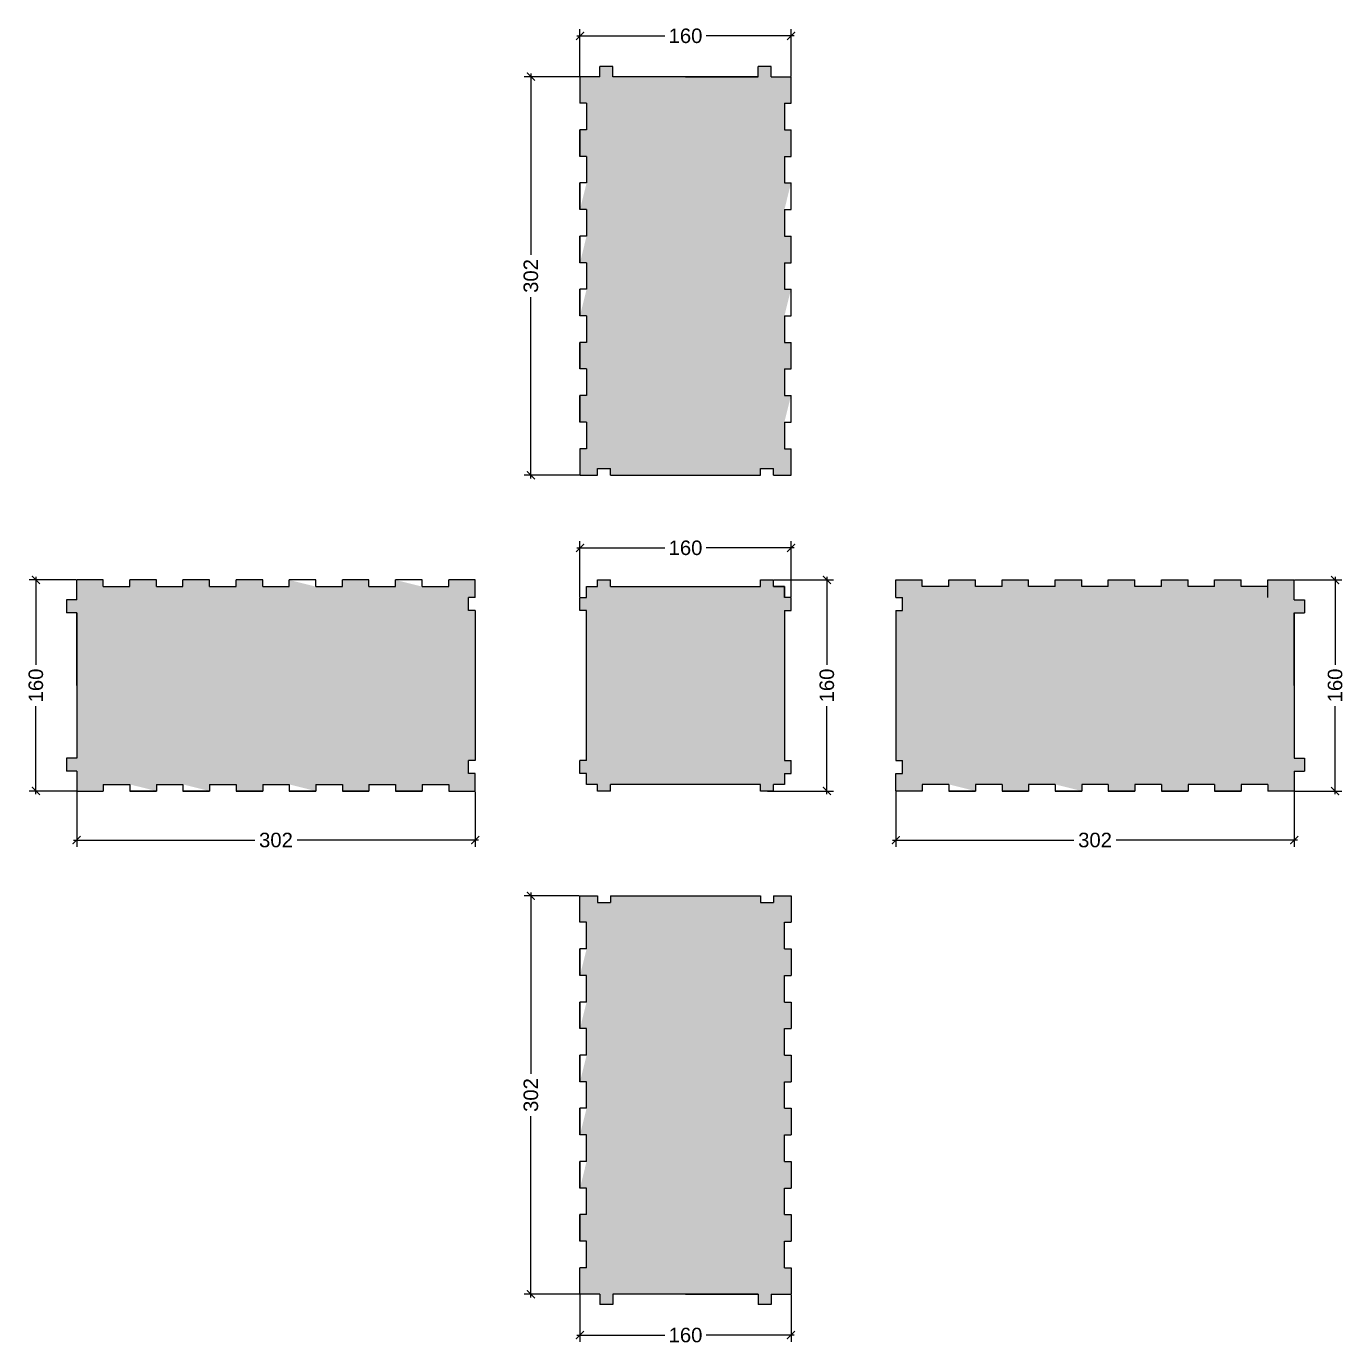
# Model space of a CAD drawing. Header units: millimetres. Extents: x 168.42 to 174.33, y 10.61 to 16.03.
# Drawn here: x 171.957 to 172.956, y 12.557 to 13.556 of the extents above; entities that cross this region are included whole.
import ezdxf

# ---------------------------------------------------------------- set-up
doc = ezdxf.new("R2010")
doc.units = ezdxf.units.MM
for name, color, linetype in [('A-02', 2, 'Continuous'), ('A-DIM', 150, 'Continuous'), ('A-HATCH', 252, 'Continuous')]:
    doc.layers.add(name, color=color, linetype=linetype)
doc.styles.get("Standard").update_dxf_attribs({"font": 'arial.ttf'})
doc.dimstyles.new('1-5', dxfattribs={"dimscale": 0.05, "dimtxt": 0.22, "dimasz": 0.12, "dimexe": 0.1, "dimexo": 0.01, "dimgap": 0.08, "dimtad": 0, "dimdec": 0, "dimlfac": 1000, "dimzin": 0, "dimdsep": 46, "dimtxsty": 'Standard', "dimblk": 'ARCHTICK', "dimcen": 0.09, "dimdle": 0.05, "dimadec": 0, "dimazin": 0, "dimtfac": 1, "dimtdec": 0, "dimtofl": 0, "dimtmove": 1, "dimatfit": 3, "dimldrblk": 'DOT', "dimfxl": 1, "dimtolj": 1, "dimtzin": 0, "dimarcsym": 0})

# ---------------------------------------------------------------- blocks, each defined once
blk = doc.blocks.new('_ArchTick')
at = {"color": 0, "linetype": 'ByBlock', "const_width": 0.15}
blk.add_lwpolyline([(-0.5, -0.5), (0.5, 0.5)], dxfattribs=at)
blk = doc.blocks.new('*D20')
at = {"layer": 'A-DIM', "color": 0, "lineweight": -2, "transparency": 16777216}
for p, q in [((172.37576, 12.89716), (172.33404, 12.89716)), ((172.33904, 12.89966), (172.33904, 12.76216)), ((172.33904, 12.59247), (172.33904, 12.72997)), ((172.38326, 12.59497), (172.33404, 12.59497))]:
    blk.add_line(p, q, dxfattribs=at)
at = {"layer": 'Defpoints', "color": 0, "transparency": 16777216}
for p in [(172.37626, 12.89716), (172.33904, 12.59497), (172.38376, 12.59497)]:
    blk.add_point(p, dxfattribs=at)
at = {"layer": 'A-DIM', "color": 0, "lineweight": -2, "transparency": 16777216, "xscale": 0.006, "yscale": 0.006, "zscale": 0.006}
for p, rotation in [((172.33904, 12.89716), 90), ((172.33904, 12.59497), 270)]:
    blk.add_blockref('_ArchTick', p, dxfattribs=dict(at, rotation=rotation))
at = {"layer": 'A-DIM', "color": 0, "transparency": 16777216, "insert": (172.33904, 12.74607), "char_height": 0.011, "attachment_point": 5, "rotation": 90}
blk.add_mtext('\\A1;302', dxfattribs=at)
blk = doc.blocks.new('_Dot')
at = {"color": 0, "linetype": 'ByBlock', "lineweight": -2}
blk.add_line((-0.5, 0), (-1, 0), dxfattribs=at)
at = {"color": 0, "linetype": 'ByBlock', "const_width": 0.5}
blk.add_lwpolyline([(-0.25, 0, 1), (0.25, 0, 1)], format="xyb", close=True, dxfattribs=at)
blk = doc.blocks.new('*D21')
at = {"layer": 'A-DIM', "color": 0, "lineweight": -2, "transparency": 16777216}
for p, q in [((172.37626, 12.59447), (172.37626, 12.55905)), ((172.53626, 12.59447), (172.53626, 12.55905)), ((172.37376, 12.56405), (172.44064, 12.56405)), ((172.53876, 12.56405), (172.47187, 12.56405))]:
    blk.add_line(p, q, dxfattribs=at)
at = {"layer": 'Defpoints', "color": 0, "transparency": 16777216}
for p in [(172.37626, 12.59497), (172.53626, 12.59497), (172.53626, 12.56405)]:
    blk.add_point(p, dxfattribs=at)
at = {"layer": 'A-DIM', "color": 0, "lineweight": -2, "transparency": 16777216, "xscale": 0.006, "yscale": 0.006, "zscale": 0.006, "rotation": 180}
blk.add_blockref('_ArchTick', (172.37626, 12.56405), dxfattribs=at)
at = {"layer": 'A-DIM', "color": 0, "lineweight": -2, "transparency": 16777216, "xscale": 0.006, "yscale": 0.006, "zscale": 0.006}
blk.add_blockref('_ArchTick', (172.53626, 12.56405), dxfattribs=at)
at = {"layer": 'A-DIM', "color": 0, "transparency": 16777216, "insert": (172.45626, 12.56405), "char_height": 0.011, "attachment_point": 5}
blk.add_mtext('\\A1;160', dxfattribs=at)
blk = doc.blocks.new('*D22')
at = {"layer": 'A-DIM', "color": 0, "lineweight": -2, "transparency": 16777216}
for p, q in [((172.91785, 12.98356), (172.91785, 12.93435)), ((172.61566, 12.97606), (172.61566, 12.93435)), ((172.61316, 12.93935), (172.75066, 12.93935)), ((172.92035, 12.93935), (172.78285, 12.93935))]:
    blk.add_line(p, q, dxfattribs=at)
at = {"layer": 'Defpoints', "color": 0, "transparency": 16777216}
for p in [(172.91785, 12.98406), (172.61566, 12.97656), (172.91785, 12.93935)]:
    blk.add_point(p, dxfattribs=at)
at = {"layer": 'A-DIM', "color": 0, "lineweight": -2, "transparency": 16777216, "xscale": 0.006, "yscale": 0.006, "zscale": 0.006, "rotation": 180}
blk.add_blockref('_ArchTick', (172.61566, 12.93935), dxfattribs=at)
at = {"layer": 'A-DIM', "color": 0, "lineweight": -2, "transparency": 16777216, "xscale": 0.006, "yscale": 0.006, "zscale": 0.006}
blk.add_blockref('_ArchTick', (172.91785, 12.93935), dxfattribs=at)
at = {"layer": 'A-DIM', "color": 0, "transparency": 16777216, "insert": (172.76676, 12.93935), "char_height": 0.011, "attachment_point": 5}
blk.add_mtext('\\A1;302', dxfattribs=at)
blk = doc.blocks.new('*D23')
at = {"layer": 'A-DIM', "color": 0, "lineweight": -2, "transparency": 16777216}
for p, q in [((172.91835, 13.13656), (172.95377, 13.13656)), ((172.94877, 13.13906), (172.94877, 13.07218)), ((172.94877, 12.97406), (172.94877, 13.04095)), ((172.91835, 12.97656), (172.95377, 12.97656))]:
    blk.add_line(p, q, dxfattribs=at)
at = {"layer": 'Defpoints', "color": 0, "transparency": 16777216}
for p in [(172.91785, 13.13656), (172.94877, 13.13656), (172.91785, 12.97656)]:
    blk.add_point(p, dxfattribs=at)
at = {"layer": 'A-DIM', "color": 0, "lineweight": -2, "transparency": 16777216, "xscale": 0.006, "yscale": 0.006, "zscale": 0.006}
for p, rotation in [((172.94877, 13.13656), 90), ((172.94877, 12.97656), 270)]:
    blk.add_blockref('_ArchTick', p, dxfattribs=dict(at, rotation=rotation))
at = {"layer": 'A-DIM', "color": 0, "transparency": 16777216, "insert": (172.94877, 13.05656), "char_height": 0.011, "attachment_point": 5, "rotation": 90}
blk.add_mtext('\\A1;160', dxfattribs=at)
blk = doc.blocks.new('*D24')
at = {"layer": 'A-DIM', "color": 0, "lineweight": -2, "transparency": 16777216}
for p, q in [((172.38326, 13.51816), (172.33404, 13.51816)), ((172.33904, 13.52066), (172.33904, 13.38315)), ((172.33904, 13.21347), (172.33904, 13.35097)), ((172.37576, 13.21597), (172.33404, 13.21597))]:
    blk.add_line(p, q, dxfattribs=at)
at = {"layer": 'Defpoints', "color": 0, "transparency": 16777216}
for p in [(172.33904, 13.51816), (172.38376, 13.51816), (172.37626, 13.21597)]:
    blk.add_point(p, dxfattribs=at)
at = {"layer": 'A-DIM', "color": 0, "lineweight": -2, "transparency": 16777216, "xscale": 0.006, "yscale": 0.006, "zscale": 0.006}
for p, rotation in [((172.33904, 13.51816), 90), ((172.33904, 13.21597), 270)]:
    blk.add_blockref('_ArchTick', p, dxfattribs=dict(at, rotation=rotation))
at = {"layer": 'A-DIM', "color": 0, "transparency": 16777216, "insert": (172.33904, 13.36706), "char_height": 0.011, "attachment_point": 5, "rotation": 90}
blk.add_mtext('\\A1;302', dxfattribs=at)
blk = doc.blocks.new('*D25')
at = {"layer": 'A-DIM', "color": 0, "lineweight": -2, "transparency": 16777216}
for p, q in [((172.37626, 13.51866), (172.37626, 13.55408)), ((172.53626, 13.51866), (172.53626, 13.55408)), ((172.37376, 13.54908), (172.44064, 13.54908)), ((172.53876, 13.54908), (172.47187, 13.54908))]:
    blk.add_line(p, q, dxfattribs=at)
at = {"layer": 'Defpoints', "color": 0, "transparency": 16777216}
for p in [(172.53626, 13.54908), (172.37626, 13.51816), (172.53626, 13.51816)]:
    blk.add_point(p, dxfattribs=at)
at = {"layer": 'A-DIM', "color": 0, "lineweight": -2, "transparency": 16777216, "xscale": 0.006, "yscale": 0.006, "zscale": 0.006, "rotation": 180}
blk.add_blockref('_ArchTick', (172.37626, 13.54908), dxfattribs=at)
at = {"layer": 'A-DIM', "color": 0, "lineweight": -2, "transparency": 16777216, "xscale": 0.006, "yscale": 0.006, "zscale": 0.006}
blk.add_blockref('_ArchTick', (172.53626, 13.54908), dxfattribs=at)
at = {"layer": 'A-DIM', "color": 0, "transparency": 16777216, "insert": (172.45626, 13.54908), "char_height": 0.011, "attachment_point": 5}
blk.add_mtext('\\A1;160', dxfattribs=at)
blk = doc.blocks.new('*D26')
at = {"layer": 'A-DIM', "color": 0, "lineweight": -2, "transparency": 16777216}
for p, q in [((171.99466, 12.98356), (171.99466, 12.93435)), ((172.29685, 12.97606), (172.29685, 12.93435)), ((171.99216, 12.93935), (172.12967, 12.93935)), ((172.29935, 12.93935), (172.16185, 12.93935))]:
    blk.add_line(p, q, dxfattribs=at)
at = {"layer": 'Defpoints', "color": 0, "transparency": 16777216}
for p in [(171.99466, 12.98406), (172.29685, 12.97656), (171.99466, 12.93935)]:
    blk.add_point(p, dxfattribs=at)
at = {"layer": 'A-DIM', "color": 0, "lineweight": -2, "transparency": 16777216, "xscale": 0.006, "yscale": 0.006, "zscale": 0.006, "rotation": 180}
blk.add_blockref('_ArchTick', (171.99466, 12.93935), dxfattribs=at)
at = {"layer": 'A-DIM', "color": 0, "lineweight": -2, "transparency": 16777216, "xscale": 0.006, "yscale": 0.006, "zscale": 0.006}
blk.add_blockref('_ArchTick', (172.29685, 12.93935), dxfattribs=at)
at = {"layer": 'A-DIM', "color": 0, "transparency": 16777216, "insert": (172.14576, 12.93935), "char_height": 0.011, "attachment_point": 5}
blk.add_mtext('\\A1;302', dxfattribs=at)
blk = doc.blocks.new('*D27')
at = {"layer": 'A-DIM', "color": 0, "lineweight": -2, "transparency": 16777216}
for p, q in [((171.99416, 13.13656), (171.95874, 13.13656)), ((171.96374, 13.13906), (171.96374, 13.07218)), ((171.96374, 12.97406), (171.96374, 13.04095)), ((171.99416, 12.97656), (171.95874, 12.97656))]:
    blk.add_line(p, q, dxfattribs=at)
at = {"layer": 'Defpoints', "color": 0, "transparency": 16777216}
for p in [(171.96374, 13.13656), (171.99466, 13.13656), (171.99466, 12.97656)]:
    blk.add_point(p, dxfattribs=at)
at = {"layer": 'A-DIM', "color": 0, "lineweight": -2, "transparency": 16777216, "xscale": 0.006, "yscale": 0.006, "zscale": 0.006}
for p, rotation in [((171.96374, 13.13656), 90), ((171.96374, 12.97656), 270)]:
    blk.add_blockref('_ArchTick', p, dxfattribs=dict(at, rotation=rotation))
at = {"layer": 'A-DIM', "color": 0, "transparency": 16777216, "insert": (171.96374, 13.05656), "char_height": 0.011, "attachment_point": 5, "rotation": 90}
blk.add_mtext('\\A1;160', dxfattribs=at)
blk = doc.blocks.new('*D28')
at = {"layer": 'A-DIM', "color": 0, "lineweight": -2, "transparency": 16777216}
for p, q in [((172.37626, 13.12386), (172.37626, 13.16589)), ((172.53626, 13.12386), (172.53626, 13.16589)), ((172.37376, 13.16089), (172.44064, 13.16089)), ((172.53876, 13.16089), (172.47187, 13.16089))]:
    blk.add_line(p, q, dxfattribs=at)
at = {"layer": 'Defpoints', "color": 0, "transparency": 16777216}
for p in [(172.53626, 13.16089), (172.37626, 13.12336), (172.53626, 13.12336)]:
    blk.add_point(p, dxfattribs=at)
at = {"layer": 'A-DIM', "color": 0, "lineweight": -2, "transparency": 16777216, "xscale": 0.006, "yscale": 0.006, "zscale": 0.006, "rotation": 180}
blk.add_blockref('_ArchTick', (172.37626, 13.16089), dxfattribs=at)
at = {"layer": 'A-DIM', "color": 0, "lineweight": -2, "transparency": 16777216, "xscale": 0.006, "yscale": 0.006, "zscale": 0.006}
blk.add_blockref('_ArchTick', (172.53626, 13.16089), dxfattribs=at)
at = {"layer": 'A-DIM', "color": 0, "transparency": 16777216, "insert": (172.45626, 13.16089), "char_height": 0.011, "attachment_point": 5}
blk.add_mtext('\\A1;160', dxfattribs=at)
blk = doc.blocks.new('*D29')
at = {"layer": 'A-DIM', "color": 0, "lineweight": -2, "transparency": 16777216}
for p, q in [((172.52355, 13.13656), (172.56844, 13.13656)), ((172.56344, 13.13906), (172.56344, 13.07218)), ((172.56344, 12.97406), (172.56344, 13.04095)), ((172.51855, 12.97656), (172.56844, 12.97656))]:
    blk.add_line(p, q, dxfattribs=at)
at = {"layer": 'Defpoints', "color": 0, "transparency": 16777216}
for p in [(172.52305, 13.13656), (172.51805, 12.97656), (172.56344, 12.97656)]:
    blk.add_point(p, dxfattribs=at)
at = {"layer": 'A-DIM', "color": 0, "lineweight": -2, "transparency": 16777216, "xscale": 0.006, "yscale": 0.006, "zscale": 0.006}
for p, rotation in [((172.56344, 13.13656), 90), ((172.56344, 12.97656), 270)]:
    blk.add_blockref('_ArchTick', p, dxfattribs=dict(at, rotation=rotation))
at = {"layer": 'A-DIM', "color": 0, "transparency": 16777216, "insert": (172.56344, 13.05656), "char_height": 0.011, "attachment_point": 5, "rotation": 90}
blk.add_mtext('\\A1;160', dxfattribs=at)

msp = doc.modelspace()

# ---------------------------------------------------------------- hatches: boundary and pattern name
at = {"layer": 'A-HATCH', "true_color": 0xb5976c}
h = msp.add_hatch(color=33, dxfattribs=at)
h.dxf.hatch_style = 1
h.paths.add_polyline_path([(172.29685, 13.11336), (172.29185, 13.11336), (172.29185, 13.12336), (172.29685, 13.12336), (172.29685, 13.13656), (172.27671, 13.13656), (172.27671, 13.13156), (172.25656, 13.13156), (172.23642, 13.13656), (172.23642, 13.13156), (172.21627, 13.13156), (172.21627, 13.13656), (172.19612, 13.13656), (172.19612, 13.13156), (172.17598, 13.13156), (172.15583, 13.13656), (172.15583, 13.13156), (172.13569, 13.13156), (172.13569, 13.13656), (172.11554, 13.13656), (172.11554, 13.13156), (172.09539, 13.13156), (172.09539, 13.13656), (172.07525, 13.13656), (172.07525, 13.13156), (172.0551, 13.13156), (172.0551, 13.13656), (172.03496, 13.13656), (172.03496, 13.13156), (172.01481, 13.13156), (172.01481, 13.13656), (171.99466, 13.13656), (171.99466, 13.12156), (171.98685, 13.12156), (171.98685, 13.11156), (171.99466, 13.11156), (171.99466, 13.05656), (171.99466, 13.00156), (171.98685, 13.00156), (171.98685, 12.99156), (171.99466, 12.99156), (171.99466, 12.97656), (172.01481, 12.97656), (172.01481, 12.98156), (172.03496, 12.98156), (172.0551, 12.97656), (172.0551, 12.98156), (172.07525, 12.98156), (172.09539, 12.97656), (172.09539, 12.98156), (172.11554, 12.98156), (172.11554, 12.97656), (172.13569, 12.97656), (172.13569, 12.98156), (172.15583, 12.98156), (172.17598, 12.97656), (172.17598, 12.98156), (172.19612, 12.98156), (172.19612, 12.97656), (172.21627, 12.97656), (172.21627, 12.98156), (172.23642, 12.98156), (172.23642, 12.97656), (172.25656, 12.97656), (172.25656, 12.98156), (172.27671, 12.98156), (172.27671, 12.97656), (172.29685, 12.97656), (172.29685, 12.98977), (172.29185, 12.98977), (172.29185, 12.99977), (172.29685, 12.99977)])
h.paths.add_polyline_path([(172.53626, 13.35699), (172.53126, 13.35699), (172.53126, 13.37713), (172.53626, 13.37713), (172.53626, 13.39728), (172.53126, 13.39728), (172.53126, 13.41743), (172.53626, 13.43757), (172.53126, 13.43757), (172.53126, 13.45772), (172.53626, 13.45772), (172.53626, 13.47786), (172.53126, 13.47786), (172.53126, 13.49801), (172.53626, 13.49801), (172.53626, 13.51816), (172.52126, 13.51816), (172.52126, 13.52597), (172.51126, 13.52597), (172.51126, 13.51816), (172.45626, 13.51816), (172.40126, 13.51816), (172.40126, 13.52597), (172.39126, 13.52597), (172.39126, 13.51816), (172.37626, 13.51816), (172.37626, 13.49801), (172.38126, 13.49801), (172.38126, 13.47786), (172.37626, 13.47786), (172.37626, 13.45772), (172.38126, 13.45772), (172.38126, 13.43757), (172.37626, 13.41743), (172.38126, 13.41743), (172.38126, 13.39728), (172.37626, 13.37713), (172.38126, 13.37713), (172.38126, 13.35699), (172.37626, 13.33684), (172.38126, 13.33684), (172.38126, 13.3167), (172.37626, 13.3167), (172.37626, 13.29655), (172.38126, 13.29655), (172.38126, 13.2764), (172.37626, 13.2764), (172.37626, 13.25626), (172.38126, 13.25626), (172.38126, 13.23611), (172.37626, 13.23611), (172.37626, 13.21597), (172.38946, 13.21597), (172.38946, 13.22097), (172.39946, 13.22097), (172.39946, 13.21597), (172.51305, 13.21597), (172.51305, 13.22097), (172.52305, 13.22097), (172.52305, 13.21597), (172.53626, 13.21597), (172.53626, 13.23611), (172.53126, 13.23611), (172.53126, 13.25626), (172.53626, 13.2764), (172.53126, 13.2764), (172.53126, 13.29655), (172.53626, 13.29655), (172.53626, 13.3167), (172.53126, 13.3167), (172.53126, 13.33684)])
h.paths.add_polyline_path([(172.53126, 13.11336), (172.53626, 13.11336), (172.53626, 13.12336), (172.53126, 13.12336), (172.53126, 13.13156), (172.52305, 13.13156), (172.52305, 13.13656), (172.51305, 13.13656), (172.51305, 13.13156), (172.39946, 13.13156), (172.39946, 13.13656), (172.38946, 13.13656), (172.38946, 13.13156), (172.38126, 13.13156), (172.38126, 13.12336), (172.37626, 13.12336), (172.37626, 13.11336), (172.38126, 13.11336), (172.38126, 12.99977), (172.37626, 12.99977), (172.37626, 12.98977), (172.38126, 12.98977), (172.38126, 12.98156), (172.38946, 12.98156), (172.38946, 12.97656), (172.39946, 12.97656), (172.39946, 12.98156), (172.51305, 12.98156), (172.51305, 12.97656), (172.52305, 12.97656), (172.52305, 12.98156), (172.53126, 12.98156), (172.53126, 12.98977), (172.53626, 12.98977), (172.53626, 12.99977), (172.53126, 12.99977)])
h.paths.add_polyline_path([(172.91785, 13.11156), (172.92566, 13.11156), (172.92566, 13.12156), (172.91785, 13.12156), (172.91785, 13.13656), (172.8977, 13.13656), (172.8977, 13.13156), (172.87756, 13.13156), (172.87756, 13.13656), (172.85741, 13.13656), (172.85741, 13.13156), (172.83727, 13.13156), (172.83727, 13.13656), (172.81712, 13.13656), (172.81712, 13.13156), (172.79697, 13.13156), (172.79697, 13.13656), (172.77683, 13.13656), (172.77683, 13.13156), (172.75668, 13.13156), (172.75668, 13.13656), (172.73654, 13.13656), (172.73654, 13.13156), (172.71639, 13.13156), (172.71639, 13.13656), (172.69624, 13.13656), (172.69624, 13.13156), (172.6761, 13.13156), (172.6761, 13.13656), (172.65595, 13.13656), (172.65595, 13.13156), (172.63581, 13.13156), (172.63581, 13.13656), (172.61566, 13.13656), (172.61566, 13.12336), (172.62066, 13.12336), (172.62066, 13.11336), (172.61566, 13.11336), (172.61566, 12.99977), (172.62066, 12.99977), (172.62066, 12.98977), (172.61566, 12.98977), (172.61566, 12.97656), (172.63581, 12.97656), (172.63581, 12.98156), (172.65595, 12.98156), (172.6761, 12.97656), (172.6761, 12.98156), (172.69624, 12.98156), (172.69624, 12.97656), (172.71639, 12.97656), (172.71639, 12.98156), (172.73654, 12.98156), (172.75668, 12.97656), (172.75668, 12.98156), (172.77683, 12.98156), (172.77683, 12.97656), (172.79697, 12.97656), (172.79697, 12.98156), (172.81712, 12.98156), (172.81712, 12.97656), (172.83727, 12.97656), (172.83727, 12.98156), (172.85741, 12.98156), (172.85741, 12.97656), (172.87756, 12.97656), (172.87756, 12.98156), (172.8977, 12.98156), (172.8977, 12.97656), (172.91785, 12.97656), (172.91785, 12.99156), (172.92566, 12.99156), (172.92566, 13.00156), (172.91785, 13.00156)])
h.paths.add_polyline_path([(172.53626, 12.77629), (172.53126, 12.77629), (172.53126, 12.79643), (172.53626, 12.79643), (172.53626, 12.81658), (172.53126, 12.81658), (172.53126, 12.83672), (172.53626, 12.83672), (172.53626, 12.85687), (172.53126, 12.85687), (172.53126, 12.87701), (172.53626, 12.87701), (172.53626, 12.89716), (172.52305, 12.89716), (172.52305, 12.89216), (172.51305, 12.89216), (172.51305, 12.89716), (172.39946, 12.89716), (172.39946, 12.89216), (172.38946, 12.89216), (172.38946, 12.89716), (172.37626, 12.89716), (172.37626, 12.87701), (172.38126, 12.87701), (172.38126, 12.85687), (172.37626, 12.83672), (172.38126, 12.83672), (172.38126, 12.81658), (172.37626, 12.79643), (172.38126, 12.79643), (172.38126, 12.77629), (172.37626, 12.75614), (172.38126, 12.75614), (172.38126, 12.73599), (172.37626, 12.71585), (172.38126, 12.71585), (172.38126, 12.6957), (172.37626, 12.67556), (172.38126, 12.67556), (172.38126, 12.65541), (172.37626, 12.65541), (172.37626, 12.63526), (172.38126, 12.63526), (172.38126, 12.61512), (172.37626, 12.61512), (172.37626, 12.59497), (172.39126, 12.59497), (172.39126, 12.58716), (172.40126, 12.58716), (172.40126, 12.59497), (172.51126, 12.59497), (172.51126, 12.58716), (172.52126, 12.58716), (172.52126, 12.59497), (172.53626, 12.59497), (172.53626, 12.61512), (172.53126, 12.61512), (172.53126, 12.63526), (172.53626, 12.63526), (172.53626, 12.65541), (172.53126, 12.65541), (172.53126, 12.67556), (172.53626, 12.67556), (172.53626, 12.6957), (172.53126, 12.6957), (172.53126, 12.71585), (172.53626, 12.71585), (172.53626, 12.73599), (172.53126, 12.73599), (172.53126, 12.75614), (172.53626, 12.75614)])

# ---------------------------------------------------------------- linework, layer by layer
at = {"layer": 'A-02'}
for p, q in [((172.39126, 13.51816), (172.39126, 13.52597)), ((172.40126, 13.51816), (172.40126, 13.52597)), ((172.51126, 13.51816), (172.51126, 13.52597)), ((172.52126, 13.51816), (172.52126, 13.52597)), ((172.45626, 13.51816), (172.51126, 13.51816)), ((172.52126, 13.51816), (172.53626, 13.51816)), ((172.38126, 13.49801), (172.37626, 13.49801)), ((172.38126, 13.49801), (172.38126, 13.47786)), ((172.53126, 13.49801), (172.53626, 13.49801)), ((172.53126, 13.49801), (172.53126, 13.47786)), ((172.38126, 13.47786), (172.37626, 13.47786)), ((172.53126, 13.47786), (172.53626, 13.47786)), ((172.38126, 13.45772), (172.37626, 13.45772)), ((172.38126, 13.45772), (172.38126, 13.43757)), ((172.53126, 13.45772), (172.53626, 13.45772)), ((172.53126, 13.45772), (172.53126, 13.43757)), ((172.38126, 13.43757), (172.37626, 13.43757)), ((172.53126, 13.43757), (172.53626, 13.43757)), ((172.38126, 13.41743), (172.37626, 13.41743)), ((172.38126, 13.41743), (172.38126, 13.39728)), ((172.53126, 13.41743), (172.53626, 13.41743)), ((172.53126, 13.41743), (172.53126, 13.39728)), ((172.38126, 13.39728), (172.37626, 13.39728)), ((172.53126, 13.39728), (172.53626, 13.39728)), ((172.38126, 13.37713), (172.37626, 13.37713)), ((172.38126, 13.37713), (172.38126, 13.35699)), ((172.53126, 13.37713), (172.53626, 13.37713)), ((172.53126, 13.37713), (172.53126, 13.35699)), ((172.38126, 13.35699), (172.37626, 13.35699)), ((172.53126, 13.35699), (172.53626, 13.35699)), ((172.38126, 13.33684), (172.37626, 13.33684)), ((172.38126, 13.33684), (172.38126, 13.3167)), ((172.53126, 13.33684), (172.53626, 13.33684)), ((172.53126, 13.33684), (172.53126, 13.3167)), ((172.38126, 13.3167), (172.37626, 13.3167)), ((172.53126, 13.3167), (172.53626, 13.3167)), ((172.38126, 13.29655), (172.37626, 13.29655)), ((172.38126, 13.29655), (172.38126, 13.2764)), ((172.53126, 13.29655), (172.53626, 13.29655)), ((172.53126, 13.29655), (172.53126, 13.2764)), ((172.38126, 13.2764), (172.37626, 13.2764)), ((172.53126, 13.2764), (172.53626, 13.2764)), ((172.38126, 13.25626), (172.37626, 13.25626)), ((172.38126, 13.25626), (172.38126, 13.23611)), ((172.53126, 13.25626), (172.53626, 13.25626)), ((172.53126, 13.25626), (172.53126, 13.23611)), ((172.38126, 13.23611), (172.37626, 13.23611)), ((172.53126, 13.23611), (172.53626, 13.23611)), ((172.38946, 13.21597), (172.38946, 13.22097)), ((172.39946, 13.21597), (172.39946, 13.22097)), ((172.51305, 13.21597), (172.51305, 13.22097)), ((172.52305, 13.21597), (172.52305, 13.22097)), ((171.99466, 13.12156), (171.99466, 13.13656)), ((172.01481, 13.13156), (172.01481, 13.13656)), ((172.03496, 13.13156), (172.03496, 13.13656)), ((172.0551, 13.13156), (172.0551, 13.13656)), ((172.07525, 13.13156), (172.07525, 13.13656)), ((172.09539, 13.13156), (172.09539, 13.13656)), ((172.11554, 13.13156), (172.11554, 13.13656)), ((172.13569, 13.13156), (172.13569, 13.13656)), ((172.15583, 13.13156), (172.15583, 13.13656)), ((172.17598, 13.13156), (172.17598, 13.13656)), ((172.19612, 13.13156), (172.19612, 13.13656)), ((172.21627, 13.13156), (172.21627, 13.13656)), ((172.23642, 13.13156), (172.23642, 13.13656)), ((172.25656, 13.13156), (172.25656, 13.13656)), ((172.27671, 13.13156), (172.27671, 13.13656)), ((172.38946, 13.13156), (172.38946, 13.13656)), ((172.38946, 13.13656), (172.39946, 13.13656)), ((172.39946, 13.13156), (172.39946, 13.13656)), ((172.51305, 13.13156), (172.51305, 13.13656)), ((172.52305, 13.13156), (172.52305, 13.13656)), ((172.63581, 13.13156), (172.63581, 13.13656)), ((172.65595, 13.13156), (172.65595, 13.13656)), ((172.6761, 13.13156), (172.6761, 13.13656)), ((172.69624, 13.13156), (172.69624, 13.13656)), ((172.71639, 13.13156), (172.71639, 13.13656)), ((172.73654, 13.13156), (172.73654, 13.13656)), ((172.75668, 13.13156), (172.75668, 13.13656)), ((172.77683, 13.13156), (172.77683, 13.13656)), ((172.79697, 13.13156), (172.79697, 13.13656)), ((172.81712, 13.13156), (172.81712, 13.13656)), ((172.83727, 13.13156), (172.83727, 13.13656)), ((172.85741, 13.13156), (172.85741, 13.13656)), ((172.87756, 13.13156), (172.87756, 13.13656)), ((172.8977, 13.12336), (172.8977, 13.13656)), ((172.91785, 13.12156), (172.91785, 13.13656)), ((172.01481, 13.13156), (172.03496, 13.13156)), ((172.0551, 13.13156), (172.07525, 13.13156)), ((172.09539, 13.13156), (172.11554, 13.13156)), ((172.13569, 13.13156), (172.15583, 13.13156)), ((172.17598, 13.13156), (172.19612, 13.13156)), ((172.21627, 13.13156), (172.23642, 13.13156)), ((172.25656, 13.13156), (172.27671, 13.13156)), ((172.29685, 13.12336), (172.29185, 13.12336)), ((172.61566, 13.12336), (172.62066, 13.12336)), ((172.65595, 13.13156), (172.63581, 13.13156)), ((172.69624, 13.13156), (172.6761, 13.13156)), ((172.73654, 13.13156), (172.71639, 13.13156)), ((172.77683, 13.13156), (172.75668, 13.13156)), ((172.81712, 13.13156), (172.79697, 13.13156)), ((172.85741, 13.13156), (172.83727, 13.13156)), ((172.8977, 13.13156), (172.87756, 13.13156)), ((171.99466, 13.12156), (171.98685, 13.12156)), ((172.29685, 13.11336), (172.29185, 13.11336)), ((172.38126, 13.11336), (172.37626, 13.11336)), ((172.53126, 13.11336), (172.53626, 13.11336)), ((172.61566, 13.11336), (172.62066, 13.11336)), ((172.91785, 13.12156), (172.92566, 13.12156)), ((171.99466, 13.11156), (171.98685, 13.11156)), ((171.99466, 13.05656), (171.99466, 13.11156)), ((172.91785, 13.05656), (172.91785, 13.11156)), ((172.91785, 13.11156), (172.92566, 13.11156)), ((171.99466, 13.00156), (171.98685, 13.00156)), ((172.29685, 12.99977), (172.29185, 12.99977)), ((172.38126, 12.99977), (172.37626, 12.99977)), ((172.37626, 12.98977), (172.37626, 12.99977)), ((172.53126, 12.99977), (172.53626, 12.99977)), ((172.53626, 12.98977), (172.53626, 12.99977)), ((172.61566, 12.99977), (172.62066, 12.99977)), ((172.91785, 13.00156), (172.92566, 13.00156)), ((171.99466, 12.99156), (171.98685, 12.99156)), ((172.29685, 12.98977), (172.29185, 12.98977)), ((172.38126, 12.98977), (172.37626, 12.98977)), ((172.53126, 12.98977), (172.53626, 12.98977)), ((172.61566, 12.98977), (172.62066, 12.98977)), ((172.91785, 12.99156), (172.92566, 12.99156)), ((172.01481, 12.98156), (172.01481, 12.97656)), ((172.01481, 12.98156), (172.03496, 12.98156)), ((172.03496, 12.98156), (172.03496, 12.97656)), ((172.0551, 12.98156), (172.0551, 12.97656)), ((172.0551, 12.98156), (172.07525, 12.98156)), ((172.07525, 12.98156), (172.07525, 12.97656)), ((172.09539, 12.98156), (172.09539, 12.97656)), ((172.09539, 12.98156), (172.11554, 12.98156)), ((172.11554, 12.98156), (172.11554, 12.97656)), ((172.13569, 12.98156), (172.13569, 12.97656)), ((172.13569, 12.98156), (172.15583, 12.98156)), ((172.15583, 12.98156), (172.15583, 12.97656)), ((172.17598, 12.98156), (172.17598, 12.97656)), ((172.17598, 12.98156), (172.19612, 12.98156)), ((172.19612, 12.98156), (172.19612, 12.97656)), ((172.21627, 12.98156), (172.21627, 12.97656)), ((172.21627, 12.98156), (172.23642, 12.98156)), ((172.23642, 12.98156), (172.23642, 12.97656)), ((172.25656, 12.98156), (172.25656, 12.97656)), ((172.25656, 12.98156), (172.27671, 12.98156)), ((172.27671, 12.98156), (172.27671, 12.97656)), ((172.38946, 12.97656), (172.38946, 12.98156)), ((172.39946, 12.97656), (172.39946, 12.98156)), ((172.51305, 12.97656), (172.51305, 12.98156)), ((172.52305, 12.97656), (172.52305, 12.98156)), ((172.63581, 12.98156), (172.63581, 12.97656)), ((172.65595, 12.98156), (172.63581, 12.98156)), ((172.65595, 12.98156), (172.65595, 12.97656)), ((172.6761, 12.98156), (172.6761, 12.97656)), ((172.69624, 12.98156), (172.6761, 12.98156)), ((172.69624, 12.98156), (172.69624, 12.97656)), ((172.71639, 12.98156), (172.71639, 12.97656)), ((172.73654, 12.98156), (172.71639, 12.98156)), ((172.73654, 12.98156), (172.73654, 12.97656)), ((172.75668, 12.98156), (172.75668, 12.97656)), ((172.77683, 12.98156), (172.75668, 12.98156)), ((172.77683, 12.98156), (172.77683, 12.97656)), ((172.79697, 12.98156), (172.79697, 12.97656)), ((172.81712, 12.98156), (172.79697, 12.98156)), ((172.81712, 12.98156), (172.81712, 12.97656)), ((172.83727, 12.98156), (172.83727, 12.97656)), ((172.85741, 12.98156), (172.83727, 12.98156)), ((172.85741, 12.98156), (172.85741, 12.97656)), ((172.87756, 12.98156), (172.87756, 12.97656)), ((172.8977, 12.98156), (172.87756, 12.98156)), ((172.8977, 12.98156), (172.8977, 12.97656)), ((172.38946, 12.89716), (172.38946, 12.89216)), ((172.39946, 12.89716), (172.39946, 12.89216)), ((172.51305, 12.89716), (172.51305, 12.89216)), ((172.52305, 12.89716), (172.52305, 12.89216)), ((172.38126, 12.87701), (172.37626, 12.87701)), ((172.38126, 12.85687), (172.38126, 12.87701)), ((172.53126, 12.87701), (172.53626, 12.87701)), ((172.53126, 12.85687), (172.53126, 12.87701)), ((172.38126, 12.85687), (172.37626, 12.85687)), ((172.53126, 12.85687), (172.53626, 12.85687)), ((172.38126, 12.83672), (172.37626, 12.83672)), ((172.38126, 12.81658), (172.38126, 12.83672)), ((172.53126, 12.83672), (172.53626, 12.83672)), ((172.53126, 12.81658), (172.53126, 12.83672)), ((172.38126, 12.81658), (172.37626, 12.81658)), ((172.53126, 12.81658), (172.53626, 12.81658)), ((172.38126, 12.79643), (172.37626, 12.79643)), ((172.38126, 12.77629), (172.38126, 12.79643)), ((172.53126, 12.79643), (172.53626, 12.79643)), ((172.53126, 12.77629), (172.53126, 12.79643)), ((172.38126, 12.77629), (172.37626, 12.77629)), ((172.53126, 12.77629), (172.53626, 12.77629)), ((172.38126, 12.75614), (172.37626, 12.75614)), ((172.38126, 12.73599), (172.38126, 12.75614)), ((172.53126, 12.75614), (172.53626, 12.75614)), ((172.53126, 12.73599), (172.53126, 12.75614)), ((172.38126, 12.73599), (172.37626, 12.73599)), ((172.53126, 12.73599), (172.53626, 12.73599)), ((172.38126, 12.71585), (172.37626, 12.71585)), ((172.38126, 12.6957), (172.38126, 12.71585)), ((172.53126, 12.71585), (172.53626, 12.71585)), ((172.53126, 12.6957), (172.53126, 12.71585)), ((172.38126, 12.6957), (172.37626, 12.6957)), ((172.53126, 12.6957), (172.53626, 12.6957)), ((172.38126, 12.67556), (172.37626, 12.67556)), ((172.38126, 12.65541), (172.38126, 12.67556)), ((172.53126, 12.67556), (172.53626, 12.67556)), ((172.53126, 12.65541), (172.53126, 12.67556)), ((172.38126, 12.65541), (172.37626, 12.65541)), ((172.53126, 12.65541), (172.53626, 12.65541)), ((172.38126, 12.63526), (172.37626, 12.63526)), ((172.38126, 12.61512), (172.38126, 12.63526)), ((172.53126, 12.63526), (172.53626, 12.63526)), ((172.53126, 12.61512), (172.53126, 12.63526)), ((172.38126, 12.61512), (172.37626, 12.61512)), ((172.53126, 12.61512), (172.53626, 12.61512)), ((172.39126, 12.59497), (172.39126, 12.58716)), ((172.40126, 12.59497), (172.40126, 12.58716)), ((172.45626, 12.59497), (172.51126, 12.59497)), ((172.51126, 12.59497), (172.51126, 12.58716)), ((172.52126, 12.59497), (172.52126, 12.58716)), ((172.52126, 12.59497), (172.53626, 12.59497))]:
    msp.add_line(p, q, dxfattribs=at)
for points in [[(172.40126, 13.52597), (172.39126, 13.52597)], [(172.52126, 13.52597), (172.51126, 13.52597)], [(172.39126, 13.51816), (172.37626, 13.51816), (172.37626, 13.49801)], [(172.51126, 13.51816), (172.40126, 13.51816)], [(172.53626, 13.49801), (172.53626, 13.51816)], [(172.37626, 13.47786), (172.37626, 13.45772)], [(172.37626, 13.45772), (172.37626, 13.47786)], [(172.53626, 13.45772), (172.53626, 13.47786)], [(172.37626, 13.43757), (172.37626, 13.41743)], [(172.37626, 13.41743), (172.37626, 13.43757)], [(172.53626, 13.41743), (172.53626, 13.43757)], [(172.37626, 13.39728), (172.37626, 13.37713)], [(172.37626, 13.37713), (172.37626, 13.39728)], [(172.53626, 13.37713), (172.53626, 13.39728)], [(172.37626, 13.35699), (172.37626, 13.33684)], [(172.37626, 13.33684), (172.37626, 13.35699)], [(172.53626, 13.33684), (172.53626, 13.35699)], [(172.37626, 13.3167), (172.37626, 13.29655)], [(172.37626, 13.29655), (172.37626, 13.3167)], [(172.53626, 13.29655), (172.53626, 13.3167)], [(172.37626, 13.2764), (172.37626, 13.25626)], [(172.37626, 13.25626), (172.37626, 13.2764)], [(172.53626, 13.25626), (172.53626, 13.2764)], [(172.37626, 13.23611), (172.37626, 13.21597), (172.38946, 13.21597)], [(172.52305, 13.21597), (172.53626, 13.21597), (172.53626, 13.23611)], [(172.38946, 13.22097), (172.39946, 13.22097)], [(172.39946, 13.21597), (172.51305, 13.21597)], [(172.51305, 13.22097), (172.52305, 13.22097)], [(172.01481, 13.13656), (171.99466, 13.13656)], [(172.0551, 13.13656), (172.03496, 13.13656)], [(172.09539, 13.13656), (172.07525, 13.13656)], [(172.13569, 13.13656), (172.11554, 13.13656)], [(172.17598, 13.13656), (172.15583, 13.13656)], [(172.21627, 13.13656), (172.19612, 13.13656)], [(172.25656, 13.13656), (172.23642, 13.13656)], [(172.29685, 13.12336), (172.29685, 13.13656), (172.27671, 13.13656)], [(172.51305, 13.13656), (172.52305, 13.13656)], [(172.61566, 13.12336), (172.61566, 13.13656), (172.63581, 13.13656)], [(172.65595, 13.13656), (172.6761, 13.13656)], [(172.69624, 13.13656), (172.71639, 13.13656)], [(172.73654, 13.13656), (172.75668, 13.13656)], [(172.77683, 13.13656), (172.79697, 13.13656)], [(172.81712, 13.13656), (172.83727, 13.13656)], [(172.85741, 13.13656), (172.87756, 13.13656)], [(172.8977, 13.13656), (172.91785, 13.13656)], [(172.29185, 13.11336), (172.29185, 13.12336)], [(172.37626, 13.12336), (172.38126, 13.12336), (172.38126, 13.13156), (172.38946, 13.13156)], [(172.37626, 13.11336), (172.37626, 13.12336)], [(172.39946, 13.13156), (172.51305, 13.13156)], [(172.52305, 13.13156), (172.53126, 13.13156), (172.53126, 13.12336)], [(172.53626, 13.12336), (172.53126, 13.12336), (172.53126, 13.13156), (172.52305, 13.13156)], [(172.53626, 13.11336), (172.53626, 13.12336)], [(172.62066, 13.11336), (172.62066, 13.12336)], [(171.98685, 13.12156), (171.98685, 13.11156)], [(172.29685, 13.11336), (172.29685, 12.99977)], [(172.38126, 12.99977), (172.38126, 13.11336)], [(172.53126, 13.11336), (172.53126, 12.99977)], [(172.61566, 13.11336), (172.61566, 12.99977)], [(172.92566, 13.12156), (172.92566, 13.11156)], [(171.99466, 13.11156), (171.99466, 13.00156)], [(172.91785, 13.11156), (172.91785, 13.00156)], [(171.98685, 13.00156), (171.98685, 12.99156)], [(172.29185, 12.98977), (172.29185, 12.99977)], [(172.62066, 12.98977), (172.62066, 12.99977)], [(172.92566, 13.00156), (172.92566, 12.99156)], [(171.99466, 12.99156), (171.99466, 12.97656), (172.01481, 12.97656)], [(172.27671, 12.97656), (172.29685, 12.97656), (172.29685, 12.98977)], [(172.38946, 12.98156), (172.38126, 12.98156), (172.38126, 12.98977)], [(172.53126, 12.98977), (172.53126, 12.98156), (172.52305, 12.98156)], [(172.63581, 12.97656), (172.61566, 12.97656), (172.61566, 12.98977)], [(172.91785, 12.99156), (172.91785, 12.97656), (172.8977, 12.97656)], [(172.03496, 12.97656), (172.0551, 12.97656)], [(172.0551, 12.97656), (172.03496, 12.97656)], [(172.07525, 12.97656), (172.09539, 12.97656)], [(172.09539, 12.97656), (172.07525, 12.97656)], [(172.11554, 12.97656), (172.13569, 12.97656)], [(172.13569, 12.97656), (172.11554, 12.97656)], [(172.15583, 12.97656), (172.17598, 12.97656)], [(172.17598, 12.97656), (172.15583, 12.97656)], [(172.19612, 12.97656), (172.21627, 12.97656)], [(172.21627, 12.97656), (172.19612, 12.97656)], [(172.23642, 12.97656), (172.25656, 12.97656)], [(172.25656, 12.97656), (172.23642, 12.97656)], [(172.39946, 12.97656), (172.38946, 12.97656)], [(172.51305, 12.98156), (172.39946, 12.98156)], [(172.52305, 12.97656), (172.51305, 12.97656)], [(172.6761, 12.97656), (172.65595, 12.97656)], [(172.65595, 12.97656), (172.6761, 12.97656)], [(172.71639, 12.97656), (172.69624, 12.97656)], [(172.69624, 12.97656), (172.71639, 12.97656)], [(172.75668, 12.97656), (172.73654, 12.97656)], [(172.73654, 12.97656), (172.75668, 12.97656)], [(172.79697, 12.97656), (172.77683, 12.97656)], [(172.77683, 12.97656), (172.79697, 12.97656)], [(172.83727, 12.97656), (172.81712, 12.97656)], [(172.81712, 12.97656), (172.83727, 12.97656)], [(172.87756, 12.97656), (172.85741, 12.97656)], [(172.85741, 12.97656), (172.87756, 12.97656)], [(172.37626, 12.87701), (172.37626, 12.89716), (172.38946, 12.89716)], [(172.39946, 12.89716), (172.51305, 12.89716)], [(172.52305, 12.89716), (172.53626, 12.89716), (172.53626, 12.87701)], [(172.38946, 12.89216), (172.39946, 12.89216)], [(172.51305, 12.89216), (172.52305, 12.89216)], [(172.37626, 12.85687), (172.37626, 12.83672)], [(172.37626, 12.83672), (172.37626, 12.85687)], [(172.53626, 12.85687), (172.53626, 12.83672)], [(172.37626, 12.81658), (172.37626, 12.79643)], [(172.37626, 12.79643), (172.37626, 12.81658)], [(172.53626, 12.81658), (172.53626, 12.79643)], [(172.37626, 12.77629), (172.37626, 12.75614)], [(172.37626, 12.75614), (172.37626, 12.77629)], [(172.53626, 12.77629), (172.53626, 12.75614)], [(172.37626, 12.73599), (172.37626, 12.71585)], [(172.37626, 12.71585), (172.37626, 12.73599)], [(172.53626, 12.73599), (172.53626, 12.71585)], [(172.37626, 12.6957), (172.37626, 12.67556)], [(172.37626, 12.67556), (172.37626, 12.6957)], [(172.53626, 12.6957), (172.53626, 12.67556)], [(172.37626, 12.65541), (172.37626, 12.63526)], [(172.37626, 12.63526), (172.37626, 12.65541)], [(172.53626, 12.65541), (172.53626, 12.63526)], [(172.39126, 12.59497), (172.37626, 12.59497), (172.37626, 12.61512)], [(172.53626, 12.61512), (172.53626, 12.59497)], [(172.51126, 12.59497), (172.40126, 12.59497)], [(172.40126, 12.58716), (172.39126, 12.58716)], [(172.52126, 12.58716), (172.51126, 12.58716)]]:
    msp.add_lwpolyline(points, dxfattribs=at)

# ---------------------------------------------------------------- dimensions: what is measured, and where the dimension line sits
at = {"layer": 'A-DIM'}
for base, p1, p2, picture, middle in [((172.53626, 13.54908), (172.37626, 13.51816), (172.53626, 13.51816), '*D25', (172.45626, 13.54908)), ((172.53626, 13.16089), (172.37626, 13.12336), (172.53626, 13.12336), '*D28', (172.45626, 13.16089)), ((172.53626, 12.56405), (172.37626, 12.59497), (172.53626, 12.59497), '*D21', (172.45626, 12.56405))]:
    dim = msp.add_linear_dim(base=base, p1=p1, p2=p2, dimstyle='1-5', dxfattribs=at)
    dim.commit()
    dim.dimension.update_dxf_attribs({"geometry": picture, "text_midpoint": middle})
for base, p1, p2, angle, picture, middle in [((172.33904, 13.51816), (172.37626, 13.21597), (172.38376, 13.51816), 270, '*D24', (172.33904, 13.36706)), ((171.96374, 13.13656), (171.99466, 12.97656), (171.99466, 13.13656), 90, '*D27', (171.96374, 13.05656)), ((172.56344, 12.97656), (172.52305, 13.13656), (172.51805, 12.97656), 90, '*D29', (172.56344, 13.05656)), ((172.94877, 13.13656), (172.91785, 12.97656), (172.91785, 13.13656), 90, '*D23', (172.94877, 13.05656)), ((171.99466, 12.93935), (172.29685, 12.97656), (171.99466, 12.98406), 0, '*D26', (172.14576, 12.93935)), ((172.91785, 12.93935), (172.61566, 12.97656), (172.91785, 12.98406), 180, '*D22', (172.76676, 12.93935)), ((172.33904, 12.59497), (172.37626, 12.89716), (172.38376, 12.59497), 90, '*D20', (172.33904, 12.74607))]:
    dim = msp.add_linear_dim(base=base, p1=p1, p2=p2, angle=angle, dimstyle='1-5', dxfattribs=at)
    dim.commit()
    dim.dimension.update_dxf_attribs({"geometry": picture, "text_midpoint": middle})

doc.saveas('drawing.dxf')
